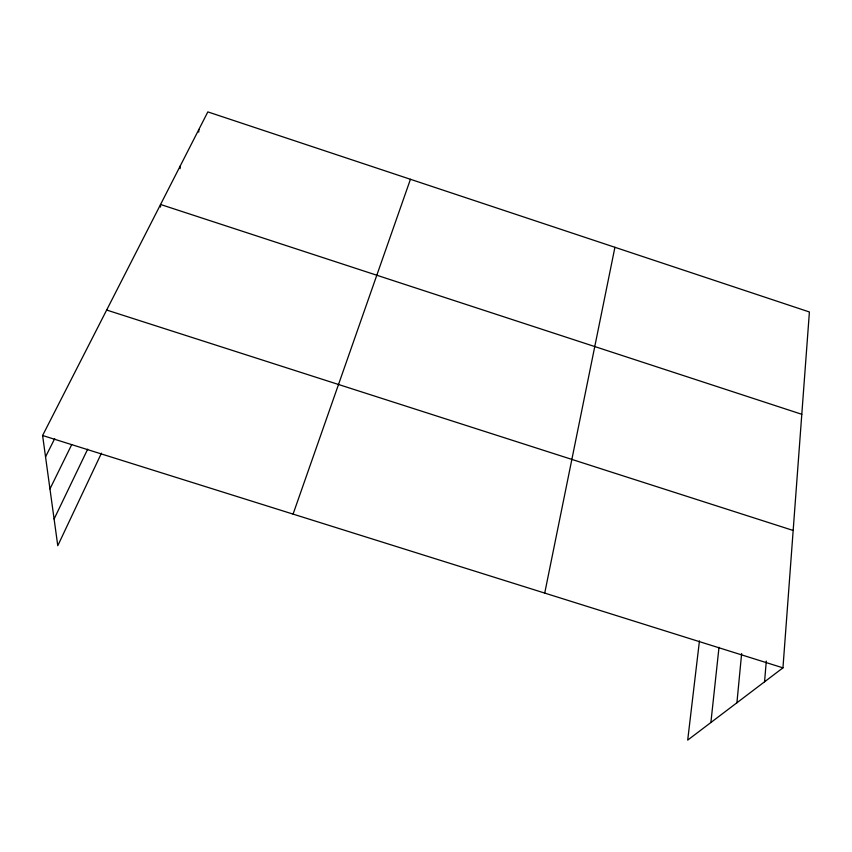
<?xml version="1.0" encoding="UTF-8"?>
<svg xmlns="http://www.w3.org/2000/svg" width="852" height="852" viewBox="0 0 852 852"><rect width="100%" height="100%" fill="white"/><g stroke="black" fill="none" stroke-linecap="round" stroke-linejoin="round"><path stroke-width="1.28" d="M160.517 207.068L160.559 204.48L801.796 414.296M180.091 168.653L180.198 166.023M198.708 132.145L198.857 129.493M699.449 640.874L687.702 740.1L782.956 667.851L809.4 311.981L207.835 111.9L42.6 435.5L57.776 545.706L101.441 453.179M764.563 681.802L766.289 661.088M736.916 702.772L741.634 653.58M710.887 722.517L719.003 647.307M544.726 593.077L614.92 247.293M293.077 514.107L410.44 179.282M54.102 519.006L87.681 449.164M49.959 488.92L71.706 444.648M45.539 456.874L54.698 438.673M42.6 435.5L782.956 667.851M106.66 310.043L793.169 530.466"/></g></svg>
